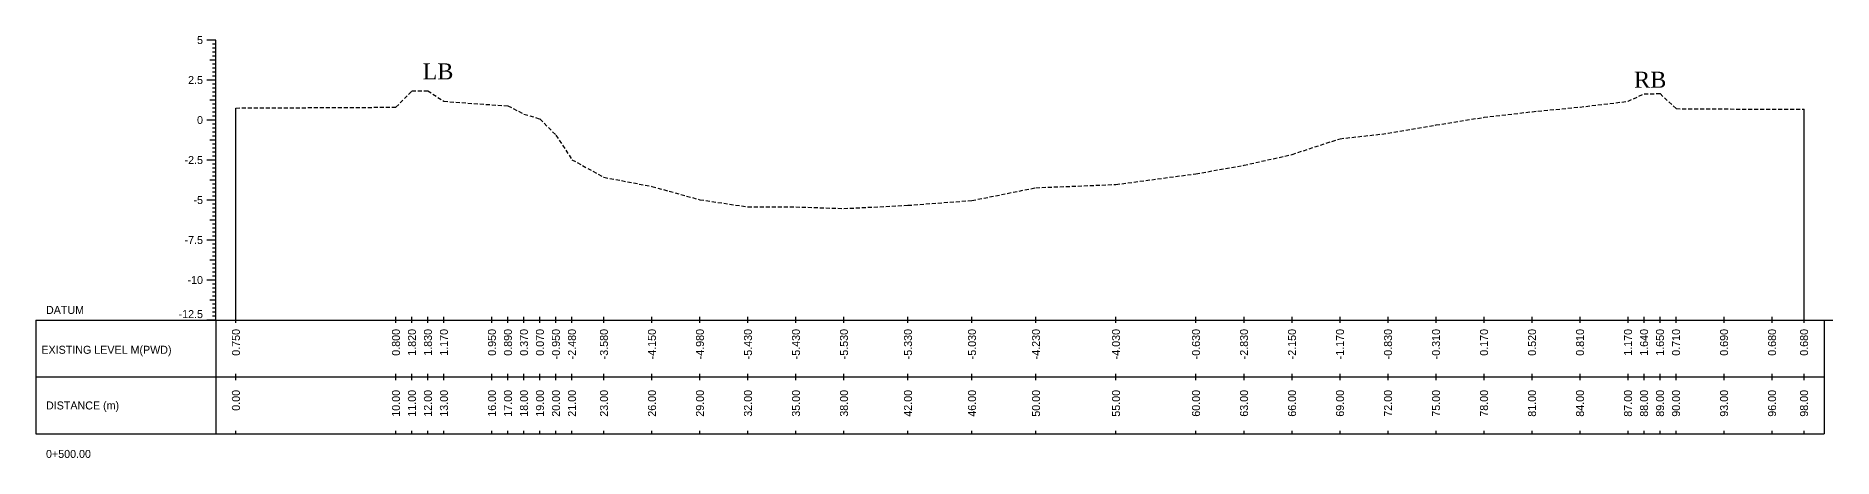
# Model space of a CAD drawing. Header units: inches. Extents: x 2527 to 3799, y -2520 to -1051.
# Drawn here: x 2959.5 to 3071.8, y -1242.1 to -1215.7 of the extents above; entities that cross this region are included whole.
import ezdxf
from ezdxf.enums import TextEntityAlignment as Align

# ---------------------------------------------------------------- set-up
doc = ezdxf.new("R2010")
doc.units = ezdxf.units.IN
doc.header["$MEASUREMENT"] = 0
doc.linetypes.add('HIDDEN', pattern=[0.375, 0.25, -0.125])
doc.layers.add('CS_Drawing', color=7, linetype='Continuous')
doc.layers.add('GL', color=3, linetype='HIDDEN')
doc.styles.add('romans', font='romans.shx')

msp = doc.modelspace()

# ---------------------------------------------------------------- linework, layer by layer
at = {"layer": 'CS_Drawing'}
for p, q in [((2970.74, -1215.99), (2970.18, -1215.99)), ((2970.74, -1215.99), (2970.35, -1215.99)), ((2970.74, -1215.99), (2970.52, -1215.99)), ((2970.74, -1216.24), (2970.52, -1216.24)), ((2970.74, -1233.49), (2970.74, -1215.99)), ((2970.74, -1217.24), (2970.35, -1217.24)), ((2970.74, -1216.49), (2970.52, -1216.49)), ((2970.74, -1216.74), (2970.52, -1216.74)), ((2970.74, -1216.99), (2970.52, -1216.99)), ((2970.74, -1217.24), (2970.52, -1217.24)), ((2970.74, -1218.49), (2970.18, -1218.49)), ((2970.74, -1218.49), (2970.35, -1218.49)), ((2970.74, -1217.49), (2970.52, -1217.49)), ((2970.74, -1217.74), (2970.52, -1217.74)), ((2970.74, -1217.99), (2970.52, -1217.99)), ((2970.74, -1218.24), (2970.52, -1218.24)), ((2970.74, -1218.49), (2970.52, -1218.49)), ((2970.74, -1218.74), (2970.52, -1218.74)), ((2970.74, -1218.99), (2970.52, -1218.99)), ((2970.74, -1219.24), (2970.52, -1219.24)), ((2970.74, -1219.49), (2970.52, -1219.49)), ((2970.74, -1219.74), (2970.35, -1219.74)), ((2970.74, -1219.74), (2970.52, -1219.74)), ((2970.74, -1219.99), (2970.52, -1219.99)), ((2970.74, -1220.24), (2970.52, -1220.24)), ((2970.74, -1220.49), (2970.52, -1220.49)), ((2970.74, -1220.74), (2970.52, -1220.74)), ((2971.99, -1233.49), (2971.99, -1220.24)), ((3069.99, -1233.49), (3069.99, -1220.31)), ((2970.74, -1220.99), (2970.18, -1220.99)), ((2970.74, -1220.99), (2970.35, -1220.99)), ((2970.74, -1220.99), (2970.52, -1220.99)), ((2970.74, -1221.24), (2970.52, -1221.24)), ((2970.74, -1221.49), (2970.52, -1221.49)), ((2970.74, -1221.74), (2970.52, -1221.74)), ((2970.74, -1222.24), (2970.35, -1222.24)), ((2970.74, -1221.99), (2970.52, -1221.99)), ((2970.74, -1222.24), (2970.52, -1222.24)), ((2970.74, -1222.49), (2970.52, -1222.49)), ((2970.74, -1222.74), (2970.52, -1222.74)), ((2970.74, -1222.99), (2970.52, -1222.99)), ((2970.74, -1223.49), (2970.18, -1223.49)), ((2970.74, -1223.49), (2970.35, -1223.49)), ((2970.74, -1223.24), (2970.52, -1223.24)), ((2970.74, -1223.49), (2970.52, -1223.49)), ((2970.74, -1223.74), (2970.52, -1223.74)), ((2970.74, -1223.99), (2970.52, -1223.99)), ((2970.74, -1224.74), (2970.35, -1224.74)), ((2970.74, -1224.24), (2970.52, -1224.24)), ((2970.74, -1224.49), (2970.52, -1224.49)), ((2970.74, -1224.74), (2970.52, -1224.74)), ((2970.74, -1224.99), (2970.52, -1224.99)), ((2970.74, -1225.24), (2970.52, -1225.24)), ((2970.74, -1225.99), (2970.18, -1225.99)), ((2970.74, -1225.99), (2970.35, -1225.99)), ((2970.74, -1225.49), (2970.52, -1225.49)), ((2970.74, -1225.74), (2970.52, -1225.74)), ((2970.74, -1225.99), (2970.52, -1225.99)), ((2970.74, -1226.24), (2970.52, -1226.24)), ((2970.74, -1227.24), (2970.35, -1227.24)), ((2970.74, -1226.49), (2970.52, -1226.49)), ((2970.74, -1226.74), (2970.52, -1226.74)), ((2970.74, -1226.99), (2970.52, -1226.99)), ((2970.74, -1227.24), (2970.52, -1227.24)), ((2970.74, -1227.49), (2970.52, -1227.49)), ((2970.74, -1228.49), (2970.18, -1228.49)), ((2970.74, -1228.49), (2970.35, -1228.49)), ((2970.74, -1227.74), (2970.52, -1227.74)), ((2970.74, -1227.99), (2970.52, -1227.99)), ((2970.74, -1228.24), (2970.52, -1228.24)), ((2970.74, -1228.49), (2970.52, -1228.49)), ((2970.74, -1229.74), (2970.35, -1229.74)), ((2970.74, -1228.74), (2970.52, -1228.74)), ((2970.74, -1228.99), (2970.52, -1228.99)), ((2970.74, -1229.24), (2970.52, -1229.24)), ((2970.74, -1229.49), (2970.52, -1229.49)), ((2970.74, -1229.74), (2970.52, -1229.74)), ((2970.74, -1229.99), (2970.52, -1229.99)), ((2970.74, -1230.24), (2970.52, -1230.24)), ((2970.74, -1230.49), (2970.52, -1230.49)), ((2970.74, -1230.74), (2970.52, -1230.74)), ((2970.74, -1230.99), (2970.18, -1230.99)), ((2970.74, -1230.99), (2970.35, -1230.99)), ((2970.74, -1230.99), (2970.52, -1230.99)), ((2970.74, -1231.24), (2970.52, -1231.24)), ((2970.74, -1231.49), (2970.52, -1231.49)), ((2970.74, -1231.74), (2970.52, -1231.74)), ((2970.74, -1231.99), (2970.52, -1231.99)), ((2970.74, -1232.24), (2970.35, -1232.24)), ((2970.74, -1232.24), (2970.52, -1232.24)), ((2970.74, -1232.49), (2970.52, -1232.49)), ((2970.74, -1232.74), (2970.52, -1232.74)), ((2970.74, -1232.99), (2970.52, -1232.99)), ((2959.49, -1233.49), (2970.74, -1233.49)), ((2959.49, -1233.49), (2959.49, -1240.61)), ((2970.74, -1233.49), (2970.18, -1233.49)), ((2970.74, -1233.49), (2970.35, -1233.49)), ((2970.74, -1233.24), (2970.52, -1233.24)), ((2970.74, -1233.49), (2970.52, -1233.49)), ((2970.74, -1233.49), (3071.24, -1233.49)), ((2970.74, -1233.49), (2970.74, -1240.61)), ((2971.99, -1233.67), (2971.99, -1233.3)), ((2981.99, -1233.67), (2981.99, -1233.3)), ((2982.99, -1233.67), (2982.99, -1233.3)), ((2983.99, -1233.67), (2983.99, -1233.3)), ((2984.99, -1233.67), (2984.99, -1233.3)), ((2987.99, -1233.67), (2987.99, -1233.3)), ((2988.99, -1233.67), (2988.99, -1233.3)), ((2989.99, -1233.67), (2989.99, -1233.3)), ((2990.99, -1233.67), (2990.99, -1233.3)), ((2991.99, -1233.67), (2991.99, -1233.3)), ((2992.99, -1233.67), (2992.99, -1233.3)), ((2994.99, -1233.67), (2994.99, -1233.3)), ((2997.99, -1233.67), (2997.99, -1233.3)), ((3000.99, -1233.67), (3000.99, -1233.3)), ((3003.99, -1233.67), (3003.99, -1233.3)), ((3006.99, -1233.67), (3006.99, -1233.3)), ((3009.99, -1233.67), (3009.99, -1233.3)), ((3013.99, -1233.67), (3013.99, -1233.3)), ((3017.99, -1233.67), (3017.99, -1233.3)), ((3021.99, -1233.67), (3021.99, -1233.3)), ((3026.99, -1233.67), (3026.99, -1233.3)), ((3031.99, -1233.67), (3031.99, -1233.3)), ((3034.99, -1233.67), (3034.99, -1233.3)), ((3037.99, -1233.67), (3037.99, -1233.3)), ((3040.99, -1233.67), (3040.99, -1233.3)), ((3043.99, -1233.67), (3043.99, -1233.3)), ((3046.99, -1233.67), (3046.99, -1233.3)), ((3049.99, -1233.67), (3049.99, -1233.3)), ((3052.99, -1233.67), (3052.99, -1233.3)), ((3055.99, -1233.67), (3055.99, -1233.3)), ((3058.99, -1233.67), (3058.99, -1233.3)), ((3059.99, -1233.67), (3059.99, -1233.3)), ((3060.99, -1233.67), (3060.99, -1233.3)), ((3061.99, -1233.67), (3061.99, -1233.3)), ((3064.99, -1233.67), (3064.99, -1233.3)), ((3067.99, -1233.67), (3067.99, -1233.3)), ((3069.99, -1233.67), (3069.99, -1233.3)), ((3071.24, -1233.49), (3071.8, -1233.49)), ((3071.24, -1233.49), (3071.63, -1233.49)), ((3071.24, -1233.49), (3071.47, -1233.49)), ((3071.24, -1233.49), (3071.24, -1240.61)), ((2959.49, -1237.05), (2970.74, -1237.05)), ((2970.74, -1237.05), (3071.24, -1237.05)), ((2970.74, -1237.05), (3071.24, -1237.05)), ((2971.99, -1237.24), (2971.99, -1236.86)), ((2981.99, -1237.24), (2981.99, -1236.86)), ((2982.99, -1237.24), (2982.99, -1236.86)), ((2983.99, -1237.24), (2983.99, -1236.86)), ((2984.99, -1237.24), (2984.99, -1236.86)), ((2987.99, -1237.24), (2987.99, -1236.86)), ((2988.99, -1237.24), (2988.99, -1236.86)), ((2989.99, -1237.24), (2989.99, -1236.86)), ((2990.99, -1237.24), (2990.99, -1236.86)), ((2991.99, -1237.24), (2991.99, -1236.86)), ((2992.99, -1237.24), (2992.99, -1236.86)), ((2994.99, -1237.24), (2994.99, -1236.86)), ((2997.99, -1237.24), (2997.99, -1236.86)), ((3000.99, -1237.24), (3000.99, -1236.86)), ((3003.99, -1237.24), (3003.99, -1236.86)), ((3006.99, -1237.24), (3006.99, -1236.86)), ((3009.99, -1237.24), (3009.99, -1236.86)), ((3013.99, -1237.24), (3013.99, -1236.86)), ((3017.99, -1237.24), (3017.99, -1236.86)), ((3021.99, -1237.24), (3021.99, -1236.86)), ((3026.99, -1237.24), (3026.99, -1236.86)), ((3031.99, -1237.24), (3031.99, -1236.86)), ((3034.99, -1237.24), (3034.99, -1236.86)), ((3037.99, -1237.24), (3037.99, -1236.86)), ((3040.99, -1237.24), (3040.99, -1236.86)), ((3043.99, -1237.24), (3043.99, -1236.86)), ((3046.99, -1237.24), (3046.99, -1236.86)), ((3049.99, -1237.24), (3049.99, -1236.86)), ((3052.99, -1237.24), (3052.99, -1236.86)), ((3055.99, -1237.24), (3055.99, -1236.86)), ((3058.99, -1237.24), (3058.99, -1236.86)), ((3059.99, -1237.24), (3059.99, -1236.86)), ((3060.99, -1237.24), (3060.99, -1236.86)), ((3061.99, -1237.24), (3061.99, -1236.86)), ((3064.99, -1237.24), (3064.99, -1236.86)), ((3067.99, -1237.24), (3067.99, -1236.86)), ((3069.99, -1237.24), (3069.99, -1236.86)), ((2959.49, -1240.61), (2970.74, -1240.61)), ((2970.74, -1240.61), (3071.24, -1240.61)), ((2971.99, -1240.61), (2971.99, -1240.42)), ((2981.99, -1240.61), (2981.99, -1240.42)), ((2982.99, -1240.61), (2982.99, -1240.42)), ((2983.99, -1240.61), (2983.99, -1240.42)), ((2984.99, -1240.61), (2984.99, -1240.42)), ((2987.99, -1240.61), (2987.99, -1240.42)), ((2988.99, -1240.61), (2988.99, -1240.42)), ((2989.99, -1240.61), (2989.99, -1240.42)), ((2990.99, -1240.61), (2990.99, -1240.42)), ((2991.99, -1240.61), (2991.99, -1240.42)), ((2992.99, -1240.61), (2992.99, -1240.42)), ((2994.99, -1240.61), (2994.99, -1240.42)), ((2997.99, -1240.61), (2997.99, -1240.42)), ((3000.99, -1240.61), (3000.99, -1240.42)), ((3003.99, -1240.61), (3003.99, -1240.42)), ((3006.99, -1240.61), (3006.99, -1240.42)), ((3009.99, -1240.61), (3009.99, -1240.42)), ((3013.99, -1240.61), (3013.99, -1240.42)), ((3017.99, -1240.61), (3017.99, -1240.42)), ((3021.99, -1240.61), (3021.99, -1240.42)), ((3026.99, -1240.61), (3026.99, -1240.42)), ((3031.99, -1240.61), (3031.99, -1240.42)), ((3034.99, -1240.61), (3034.99, -1240.42)), ((3037.99, -1240.61), (3037.99, -1240.42)), ((3040.99, -1240.61), (3040.99, -1240.42)), ((3043.99, -1240.61), (3043.99, -1240.42)), ((3046.99, -1240.61), (3046.99, -1240.42)), ((3049.99, -1240.61), (3049.99, -1240.42)), ((3052.99, -1240.61), (3052.99, -1240.42)), ((3055.99, -1240.61), (3055.99, -1240.42)), ((3058.99, -1240.61), (3058.99, -1240.42)), ((3059.99, -1240.61), (3059.99, -1240.42)), ((3060.99, -1240.61), (3060.99, -1240.42)), ((3061.99, -1240.61), (3061.99, -1240.42)), ((3064.99, -1240.61), (3064.99, -1240.42)), ((3067.99, -1240.61), (3067.99, -1240.42)), ((3069.99, -1240.61), (3069.99, -1240.42))]:
    msp.add_line(p, q, dxfattribs=at)
at = {"layer": 'GL'}
msp.add_lwpolyline([(2971.99, -1220.24), (2981.99, -1220.19), (2982.99, -1219.17), (2983.99, -1219.16), (2984.99, -1219.82), (2987.99, -1220.04), (2988.99, -1220.1), (2989.99, -1220.62), (2990.99, -1220.92), (2991.99, -1221.94), (2992.99, -1223.47), (2994.99, -1224.57), (2997.99, -1225.14), (3000.99, -1225.97), (3003.99, -1226.42), (3006.99, -1226.42), (3009.99, -1226.52), (3013.99, -1226.32), (3017.99, -1226.02), (3021.99, -1225.22), (3026.99, -1225.02), (3031.99, -1224.35), (3034.99, -1223.82), (3037.99, -1223.14), (3040.99, -1222.16), (3043.99, -1221.82), (3046.99, -1221.3), (3049.99, -1220.82), (3052.99, -1220.47), (3055.99, -1220.18), (3058.99, -1219.82), (3059.99, -1219.35), (3060.99, -1219.34), (3061.99, -1220.28), (3064.99, -1220.3), (3067.99, -1220.31), (3069.99, -1220.31)], dxfattribs=at)

# ---------------------------------------------------------------- texts
at = {"char_height": 1, "width": 87.7722, "attachment_point": 1, "style": 'romans'}
for s, insert in [('{\\fTimes New Roman|b0|i0|c0|p18;LB}', (2983.65, -1217.45)), ('{\\fTimes New Roman|b0|i0|c0|p18;RB}', (3059.37, -1217.97))]:
    msp.add_mtext(s, dxfattribs=dict(at, insert=insert))
at = {"layer": 'CS_Drawing'}
for s, p in [('5', (2969.93, -1215.99)), ('2.5', (2969.93, -1218.49)), ('0', (2969.93, -1220.99)), ('-2.5', (2969.93, -1223.49)), ('-5', (2969.93, -1225.99)), ('-7.5', (2969.93, -1228.49)), ('-10', (2969.93, -1230.99))]:
    msp.add_text(s, height=0.5, dxfattribs=at).set_placement(p, align=Align.MIDDLE_RIGHT)
for s, p in [('DATUM', (2960.12, -1232.86)), ('EXISTING LEVEL M(PWD)', (2959.83, -1235.35)), ('DISTANCE (m)', (2960.12, -1238.83)), ('0+500.00', (2960.12, -1241.86))]:
    msp.add_text(s, height=0.5, dxfattribs=at).set_placement(p, align=Align.MIDDLE_LEFT)
msp.add_text('-12.5', height=0.5, dxfattribs=at).set_placement((2969.93, -1233.37), align=Align.RIGHT)
for s, p in [('0.750', (2971.99, -1234.05)), ('0.800', (2981.99, -1234.05)), ('1.820', (2982.99, -1234.05)), ('1.830', (2983.99, -1234.05)), ('1.170', (2984.99, -1234.05)), ('0.950', (2987.99, -1234.05)), ('0.890', (2988.99, -1234.05)), ('0.370', (2989.99, -1234.05)), ('0.070', (2990.99, -1234.05)), ('-0.950', (2991.99, -1234.05)), ('-2.480', (2992.99, -1234.05)), ('-3.580', (2994.99, -1234.05)), ('-4.150', (2997.99, -1234.05)), ('-4.980', (3000.99, -1234.05)), ('-5.430', (3003.99, -1234.05)), ('-5.430', (3006.99, -1234.05)), ('-5.530', (3009.99, -1234.05)), ('-5.330', (3013.99, -1234.05)), ('-5.030', (3017.99, -1234.05)), ('-4.230', (3021.99, -1234.05)), ('-4.030', (3026.99, -1234.05)), ('-0.630', (3031.99, -1234.05)), ('-2.830', (3034.99, -1234.05)), ('-2.150', (3037.99, -1234.05)), ('-1.170', (3040.99, -1234.05)), ('-0.830', (3043.99, -1234.05)), ('-0.310', (3046.99, -1234.05)), ('0.170', (3049.99, -1234.05)), ('0.520', (3052.99, -1234.05)), ('0.810', (3055.99, -1234.05)), ('1.170', (3058.99, -1234.05)), ('1.640', (3059.99, -1234.05)), ('1.650', (3060.99, -1234.05)), ('0.710', (3061.99, -1234.05)), ('0.690', (3064.99, -1234.05)), ('0.680', (3067.99, -1234.05)), ('0.680', (3069.99, -1234.05)), ('0.00', (2971.99, -1237.86)), ('10.00', (2981.99, -1237.86)), ('11.00', (2982.99, -1237.86)), ('12.00', (2983.99, -1237.86)), ('13.00', (2984.99, -1237.86)), ('16.00', (2987.99, -1237.86)), ('17.00', (2988.99, -1237.86)), ('18.00', (2989.99, -1237.86)), ('19.00', (2990.99, -1237.86)), ('20.00', (2991.99, -1237.86)), ('21.00', (2992.99, -1237.86)), ('23.00', (2994.99, -1237.86)), ('26.00', (2997.99, -1237.86)), ('29.00', (3000.99, -1237.86)), ('32.00', (3003.99, -1237.86)), ('35.00', (3006.99, -1237.86)), ('38.00', (3009.99, -1237.86)), ('42.00', (3013.99, -1237.86)), ('46.00', (3017.99, -1237.86)), ('50.00', (3021.99, -1237.86)), ('55.00', (3026.99, -1237.86)), ('60.00', (3031.99, -1237.86)), ('63.00', (3034.99, -1237.86)), ('66.00', (3037.99, -1237.86)), ('69.00', (3040.99, -1237.86)), ('72.00', (3043.99, -1237.86)), ('75.00', (3046.99, -1237.86)), ('78.00', (3049.99, -1237.86)), ('81.00', (3052.99, -1237.86)), ('84.00', (3055.99, -1237.86)), ('87.00', (3058.99, -1237.86)), ('88.00', (3059.99, -1237.86)), ('89.00', (3060.99, -1237.86)), ('90.00', (3061.99, -1237.86)), ('93.00', (3064.99, -1237.86)), ('96.00', (3067.99, -1237.86)), ('98.00', (3069.99, -1237.86))]:
    msp.add_text(s, height=0.5, rotation=90, dxfattribs=at).set_placement(p, align=Align.MIDDLE_RIGHT)

doc.saveas('drawing.dxf')
